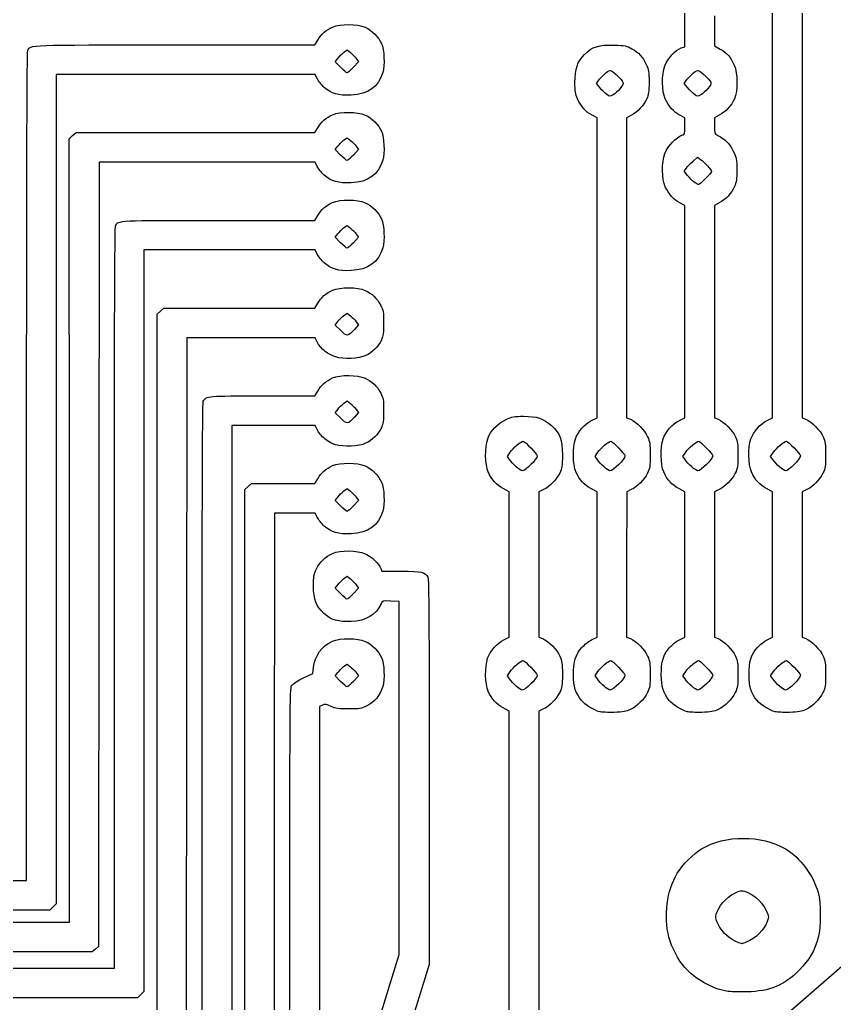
# Model space of a CAD drawing. Extents: x 0 to 100, y 0 to 150.
# Drawn here: x 32.85 to 56.43, y 14.48 to 42.96 of the extents above; entities that cross this region are included whole.
import ezdxf

# ---------------------------------------------------------------- set-up
doc = ezdxf.new("R2010")
doc.units = 0
doc.layers.add('Calque_1', color=7, linetype='CONTINUOUS')

msp = doc.modelspace()

# ---------------------------------------------------------------- linework, layer by layer
at = {"layer": 'Calque_1', "color": 7}
for p, q in [((54.641894, 37.362406), (54.641894, 43.291234)), ((55.499127, 43.291282), (55.499127, 37.362341)), ((52.1019, 42.727173), (52.1019, 43.277589)), ((52.95915, 43.074355), (52.95915, 42.201817)), ((52.1019, 42.176758), (52.1019, 42.727173)), ((37.349278, 42.227507), (41.395963, 42.227507)), ((41.395963, 42.227507), (41.477732, 42.367035)), ((51.996718, 42.138723), (52.1019, 42.176758)), ((52.95915, 42.201817), (53.131302, 42.104662)), ((42.227875, 42.007332), (42.326038, 42.082203)), ((42.326038, 42.082203), (42.425767, 42.004154)), ((41.986945, 41.739353), (42.05833, 41.835907)), ((42.14044, 41.580104), (41.986945, 41.739353)), ((42.658417, 41.739435), (42.509415, 41.580146)), ((42.591953, 41.832772), (42.658417, 41.739435)), ((37.654851, 41.370252), (33.908997, 41.370252)), ((33.908997, 41.370252), (33.908997, 29.366311)), ((41.400707, 41.370252), (37.654851, 41.370252)), ((41.462175, 41.249763), (41.400707, 41.370252)), ((42.14044, 41.580104), (42.14044, 41.580104)), ((49.54561, 41.11083), (49.605709, 41.194405)), ((49.640713, 40.991154), (49.54561, 41.11083)), ((52.08561, 41.11083), (52.145709, 41.194405)), ((52.180713, 40.991154), (52.08561, 41.11083)), ((49.835491, 40.797933), (49.835491, 40.797942)), ((52.375489, 40.797933), (52.375489, 40.797942)), ((49.561891, 40.116234), (49.417921, 40.192612)), ((50.562575, 40.192327), (50.419141, 40.116234)), ((52.101902, 40.116234), (51.957932, 40.192612)), ((53.102569, 40.192332), (52.959135, 40.11624)), ((49.561891, 35.774903), (49.561891, 40.116234)), ((50.419141, 40.116234), (50.419141, 35.774793)), ((52.101902, 39.87356), (52.101902, 40.116234)), ((52.959135, 40.11624), (52.959135, 39.886816)), ((34.287147, 39.512882), (34.384279, 39.600194)), ((34.384279, 39.600194), (34.481417, 39.687507)), ((34.481417, 39.687507), (37.938648, 39.687507)), ((37.938648, 39.687507), (41.395881, 39.687507)), ((41.395881, 39.687507), (41.47765, 39.827035)), ((34.289122, 28.170194), (34.287147, 39.512882)), ((42.227875, 39.467332), (42.326038, 39.542203)), ((42.326038, 39.542203), (42.425767, 39.464154)), ((41.986945, 39.199353), (42.05833, 39.295907)), ((42.14044, 39.040104), (41.986945, 39.199353)), ((42.14044, 39.040104), (42.14044, 39.040104)), ((42.658417, 39.199435), (42.509415, 39.040146)), ((42.591953, 39.292772), (42.658417, 39.199435)), ((35.147428, 38.830252), (35.139356, 27.476875)), ((38.274024, 38.830252), (35.147428, 38.830252)), ((41.400623, 38.830252), (38.274024, 38.830252)), ((41.462091, 38.709763), (41.400623, 38.830252)), ((52.344134, 38.862343), (52.474608, 38.974024)), ((52.474608, 38.974024), (52.560474, 38.912878)), ((52.08561, 38.57083), (52.149632, 38.660746)), ((52.180713, 38.451154), (52.08561, 38.57083)), ((52.376883, 38.256917), (52.376883, 38.256917)), ((52.101891, 37.576234), (51.957921, 37.652612)), ((53.102569, 37.652332), (52.959135, 37.57624)), ((52.101891, 34.504903), (52.101891, 37.576234)), ((52.959135, 37.57624), (52.959135, 34.504798)), ((54.641894, 31.433571), (54.641894, 37.362406)), ((55.499127, 37.362341), (55.499127, 31.433399)), ((38.61928, 37.147722), (41.395966, 37.147722)), ((41.395966, 37.147722), (41.477734, 37.287253)), ((41.986945, 36.659365), (42.05833, 36.755918)), ((42.227875, 36.927343), (42.326038, 37.002214)), ((42.326038, 37.002214), (42.425767, 36.924165)), ((42.591953, 36.752783), (42.658417, 36.659446)), ((42.14044, 36.500115), (41.986945, 36.659365)), ((42.14044, 36.500115), (42.14044, 36.500115)), ((42.658417, 36.659446), (42.509415, 36.500157)), ((38.924854, 36.290466), (36.449, 36.290466)), ((36.449, 36.290466), (36.449, 25.556525)), ((41.40071, 36.290466), (38.924854, 36.290466)), ((41.462178, 36.16998), (41.40071, 36.290466)), ((49.561891, 31.433571), (49.561891, 35.774903)), ((50.419141, 35.774793), (50.419141, 31.433351)), ((41.396198, 34.60751), (41.477966, 34.747038)), ((36.827277, 34.432885), (36.924505, 34.520199)), ((36.924505, 34.520199), (37.021733, 34.60751)), ((37.021733, 34.60751), (39.208964, 34.60751)), ((39.208964, 34.60751), (41.396198, 34.60751)), ((42.227875, 34.387343), (42.326038, 34.462214)), ((42.326038, 34.462214), (42.425767, 34.384165)), ((52.101891, 31.433571), (52.101891, 34.504903)), ((52.959135, 34.504798), (52.959135, 31.433357)), ((36.829252, 24.360199), (36.827277, 34.432885)), ((41.985732, 34.117722), (42.057724, 34.215097)), ((42.591349, 34.21363), (42.657206, 34.121145)), ((42.145413, 33.958038), (41.985732, 34.117722)), ((42.145413, 33.958038), (42.145413, 33.958038)), ((42.657206, 34.121145), (42.539708, 33.991092)), ((37.687775, 33.750246), (37.679675, 23.666872)), ((39.544354, 33.750246), (37.687775, 33.750246)), ((41.400939, 33.750246), (39.544354, 33.750246)), ((41.462407, 33.62976), (41.400939, 33.750246)), ((41.395966, 32.067522), (41.477734, 32.207049)), ((39.88928, 32.067522), (41.395966, 32.067522)), ((42.227875, 31.847343), (42.326038, 31.922214)), ((42.326038, 31.922214), (42.425767, 31.844165)), ((41.985732, 31.577722), (42.057724, 31.675097)), ((42.591349, 31.67363), (42.657206, 31.581145)), ((42.145413, 31.418038), (41.985732, 31.577722)), ((42.145413, 31.418038), (42.145413, 31.418038)), ((42.657206, 31.581145), (42.539708, 31.451092)), ((49.407166, 31.355164), (49.561891, 31.433571)), ((50.419141, 31.433351), (50.529594, 31.387202)), ((51.947166, 31.355164), (52.101891, 31.433571)), ((52.959135, 31.433357), (53.069589, 31.387208)), ((54.487168, 31.355164), (54.641894, 31.433571)), ((55.499127, 31.433399), (55.60958, 31.38725)), ((40.194854, 31.21026), (38.989, 31.21026)), ((38.989, 31.21026), (38.989, 21.746319)), ((41.40071, 31.21026), (40.194854, 31.21026)), ((41.462178, 31.089771), (41.40071, 31.21026)), ((46.966401, 30.31136), (47.049619, 30.43711)), ((47.031817, 30.219497), (46.966401, 30.31136)), ((49.506401, 30.31136), (49.589619, 30.43711)), ((49.571817, 30.219497), (49.506401, 30.31136)), ((52.046401, 30.31136), (52.129617, 30.43711)), ((52.111817, 30.219497), (52.046401, 30.31136)), ((54.586401, 30.31136), (54.669617, 30.43711)), ((54.651817, 30.219497), (54.586401, 30.31136)), ((33.051747, 18.034007), (33.051747, 30.021718)), ((47.225636, 30.011626), (47.225636, 30.011626)), ((49.765636, 30.011626), (49.765636, 30.011626)), ((52.305636, 30.011626), (52.305636, 30.011626)), ((54.845636, 30.011626), (54.845636, 30.011626)), ((41.396045, 29.527389), (41.477813, 29.666917)), ((33.908997, 29.366311), (33.908997, 17.362367)), ((39.366879, 29.352764), (39.464228, 29.440078)), ((39.369136, 20.550078), (39.366879, 29.352764)), ((39.464228, 29.440078), (39.561581, 29.527389)), ((39.561581, 29.527389), (40.478812, 29.527389)), ((40.478812, 29.527389), (41.396045, 29.527389)), ((42.227875, 29.307343), (42.326038, 29.382214)), ((42.326038, 29.382214), (42.425767, 29.304165)), ((47.021891, 29.289408), (46.846637, 29.380983)), ((48.013724, 29.35074), (47.880936, 29.289408)), ((49.561747, 29.289377), (49.386493, 29.380952)), ((50.553569, 29.350709), (50.420781, 29.289377)), ((52.101747, 29.289377), (51.926493, 29.380952)), ((53.093564, 29.350715), (52.960775, 29.289382)), ((54.641747, 29.289377), (54.46649, 29.380952)), ((55.633555, 29.350757), (55.500767, 29.289422)), ((41.986945, 29.039365), (42.05833, 29.135918)), ((42.591953, 29.132783), (42.658417, 29.039446)), ((47.021891, 27.186502), (47.021891, 29.289408)), ((47.880936, 29.289408), (47.880089, 27.186395)), ((49.561747, 27.186471), (49.561747, 29.289377)), ((50.420781, 29.289377), (50.419934, 27.186364)), ((52.101747, 27.186471), (52.101747, 29.289377)), ((52.960775, 29.289382), (52.959929, 27.18637)), ((54.641747, 27.186471), (54.641747, 29.289377)), ((55.500767, 29.289422), (55.49992, 27.186412)), ((42.14044, 28.880115), (41.986945, 29.039365)), ((42.14044, 28.880115), (42.14044, 28.880115)), ((42.658417, 29.039446), (42.509415, 28.880157)), ((40.227665, 28.670133), (40.219565, 19.856759)), ((40.814227, 28.670133), (40.227665, 28.670133)), ((41.400789, 28.670133), (40.814227, 28.670133)), ((41.462257, 28.549644), (41.400789, 28.670133)), ((34.291098, 16.827507), (34.289122, 28.170194)), ((35.139356, 27.476875), (35.131285, 16.123501)), ((43.30709, 27.066645), (43.337178, 26.987516)), ((47.021891, 25.083602), (47.021891, 27.186502)), ((47.880089, 27.186395), (47.879243, 25.083382)), ((49.561747, 25.083571), (49.561747, 27.186471)), ((50.419934, 27.186364), (50.419087, 25.083351)), ((52.101747, 25.083571), (52.101747, 27.186471)), ((52.959929, 27.18637), (52.959082, 25.083357)), ((54.641747, 25.083571), (54.641747, 27.186471)), ((55.49992, 27.186412), (55.499073, 25.083399)), ((42.227875, 26.767343), (42.326038, 26.842214)), ((42.326038, 26.842214), (42.425767, 26.764165)), ((43.337178, 26.987516), (43.895165, 26.987516)), ((41.986945, 26.499365), (42.05833, 26.595918)), ((42.14044, 26.340115), (41.986945, 26.499365)), ((42.658417, 26.499446), (42.509415, 26.340157)), ((42.591953, 26.592783), (42.658417, 26.499446)), ((35.59175, 15.493042), (35.59175, 26.211343)), ((42.14044, 26.340115), (42.14044, 26.340115)), ((43.830872, 26.114382), (43.59047, 26.123555)), ((43.830872, 21.002632), (43.830872, 26.114382)), ((36.449, 25.556525), (36.449, 14.822584)), ((46.867166, 25.005196), (47.021891, 25.083602)), ((47.879243, 25.083382), (47.989693, 25.037233)), ((49.407022, 25.005164), (49.561747, 25.083571)), ((50.419087, 25.083351), (50.529538, 25.037202)), ((51.947022, 25.005164), (52.101747, 25.083571)), ((52.959082, 25.083357), (53.069532, 25.037208)), ((54.487022, 25.005164), (54.641747, 25.083571)), ((55.499073, 25.083399), (55.609524, 25.03725)), ((36.831228, 14.28751), (36.829252, 24.360199)), ((42.227875, 24.227343), (42.326038, 24.302214)), ((42.326038, 24.302214), (42.425767, 24.224165)), ((41.063918, 23.900033), (41.331687, 24.02852)), ((41.331687, 24.02852), (41.353277, 24.198305)), ((41.986945, 23.959365), (42.05833, 24.055918)), ((42.14044, 23.800115), (41.986945, 23.959365)), ((42.658417, 23.959446), (42.509415, 23.800157)), ((42.591953, 24.052783), (42.658417, 23.959446)), ((46.966401, 23.96136), (47.049619, 24.08711)), ((47.031817, 23.869497), (46.966401, 23.96136)), ((49.506401, 23.96136), (49.589619, 24.08711)), ((49.571817, 23.869497), (49.506401, 23.96136)), ((52.046401, 23.96136), (52.129617, 24.08711)), ((52.111817, 23.869497), (52.046401, 23.96136)), ((54.586401, 23.96136), (54.669617, 24.08711)), ((54.651817, 23.869497), (54.586401, 23.96136)), ((37.679675, 23.666872), (37.671604, 13.583498)), ((42.14044, 23.800115), (42.14044, 23.800115)), ((47.225636, 23.661626), (47.225636, 23.661626)), ((49.765636, 23.661626), (49.765636, 23.661626)), ((52.305636, 23.661626), (52.305636, 23.661626)), ((54.845636, 23.661626), (54.845636, 23.661626)), ((41.617669, 23.111245), (41.529, 23.074519)), ((41.529, 23.074519), (41.529, 16.420546)), ((47.021747, 22.939408), (46.846493, 23.030983)), ((47.021747, 17.890941), (47.021747, 22.939408)), ((47.88088, 22.939408), (47.880033, 17.635016)), ((48.013668, 23.00074), (47.88088, 22.939408)), ((49.639243, 22.919573), (49.639155, 22.919582)), ((52.179237, 22.919579), (52.179155, 22.919582)), ((54.719228, 22.919618), (54.719155, 22.919582)), ((38.13175, 12.95204), (38.13175, 22.400742)), ((38.989, 21.746319), (38.989, 12.282375)), ((44.702484, 21.167831), (44.701073, 15.605141)), ((43.830872, 15.890882), (43.830872, 21.002632)), ((39.371394, 11.747389), (39.369136, 20.550078)), ((40.219565, 19.856759), (40.211465, 11.043383)), ((22.050372, 18.034007), (33.051747, 18.034007)), ((47.021747, 12.842476), (47.021747, 17.890941)), ((47.880033, 17.635016), (47.879186, 12.330627)), ((33.72338, 17.176752), (22.076627, 17.178163)), ((33.816188, 17.269561), (33.72338, 17.176752)), ((33.908997, 17.362367), (33.816188, 17.269561)), ((23.636337, 16.827507), (34.291098, 16.827507)), ((40.671747, 10.445715), (40.671747, 17.029556)), ((41.529, 16.420546), (41.529, 9.76657)), ((34.953121, 15.970252), (24.182214, 15.970252)), ((35.042201, 16.046875), (34.953121, 15.970252)), ((35.131285, 16.123501), (35.042201, 16.046875)), ((52.871062, 12.283761), (57.1805, 16.017882)), ((53.694367, 16.223371), (53.694353, 16.22336)), ((42.773848, 12.446007), (43.830872, 15.890882)), ((26.792064, 15.494736), (35.59175, 15.493042)), ((44.701073, 15.605141), (43.596433, 12.001516)), ((36.449, 14.822584), (36.356191, 14.729775)), ((53.314761, 14.828999), (53.314758, 14.828999)), ((36.263382, 14.636966), (27.371667, 14.636966)), ((36.356191, 14.729775), (36.263382, 14.636966))]:
    msp.add_line(p, q, dxfattribs=at)
for points in [[(41.477732, 42.367035), (41.576512, 42.535595), (41.718363, 42.660089), (41.909994, 42.746407)], [(41.909994, 42.746407), (42.123524, 42.842588), (42.624536, 42.837841), (42.853827, 42.73746)], [(42.853827, 42.73746), (43.040599, 42.655698), (43.246669, 42.450838), (43.324724, 42.269333)], [(33.084437, 42.070516), (33.172019, 42.234165), (32.991174, 42.227507), (37.349278, 42.227507)], [(43.324724, 42.269333), (43.403252, 42.086721), (43.421548, 41.643403), (43.359383, 41.429561)], [(49.202617, 41.951779), (49.426549, 42.175711), (49.617105, 42.236132), (50.054016, 42.221736)], [(50.054016, 42.221736), (50.368959, 42.21135), (50.4199, 42.201077), (50.57258, 42.117142)], [(33.051747, 30.021718), (33.051747, 38.182902), (33.062189, 42.02893), (33.084437, 42.070516)], [(42.05833, 41.835907), (42.097593, 41.88901), (42.173889, 41.966153), (42.227875, 42.007332)], [(42.425767, 42.004154), (42.480619, 41.961225), (42.555403, 41.884105), (42.591953, 41.832772)], [(48.92167, 41.140187), (48.921106, 41.535654), (48.992347, 41.741507), (49.202617, 41.951779)], [(50.57258, 42.117142), (50.77392, 42.006443), (50.87701, 41.891748), (50.987057, 41.656002)], [(51.527707, 41.62649), (51.603955, 41.829312), (51.83308, 42.07955), (51.996718, 42.138723)], [(53.131302, 42.104662), (53.322485, 41.996763), (53.43004, 41.872986), (53.536469, 41.638383)], [(50.987057, 41.656002), (51.058453, 41.503057), (51.068523, 41.43998), (51.068131, 41.148002)], [(51.539165, 40.662486), (51.433795, 40.892653), (51.428218, 41.36183), (51.527707, 41.62649)], [(53.536469, 41.638383), (53.637197, 41.416342), (53.639678, 40.885016), (53.540985, 40.667871)], [(42.327178, 41.420857), (42.30889, 41.420857), (42.224864, 41.492519), (42.14044, 41.580104)], [(42.509415, 41.580146), (42.427469, 41.492539), (42.345463, 41.420857), (42.327178, 41.420857)], [(43.359383, 41.429561), (43.239267, 41.016368), (42.933888, 40.796042), (42.449194, 40.772869)], [(49.605709, 41.194405), (49.63876, 41.240373), (49.706403, 41.314414), (49.75602, 41.358943)], [(49.75602, 41.358943), (49.947155, 41.530475), (49.934927, 41.530097), (50.112955, 41.370035)], [(50.112955, 41.370035), (50.355695, 41.151792), (50.363727, 41.124798), (50.233035, 40.966414)], [(52.145709, 41.194405), (52.17876, 41.240373), (52.246403, 41.314414), (52.29602, 41.358943)], [(52.29602, 41.358943), (52.487155, 41.530475), (52.474927, 41.530097), (52.652955, 41.370035)], [(52.652955, 41.370035), (52.895695, 41.151792), (52.903727, 41.124798), (52.773035, 40.966414)], [(41.666753, 40.997357), (41.588044, 41.069911), (41.495983, 41.183491), (41.462175, 41.249763)], [(48.999154, 40.662486), (48.934548, 40.803615), (48.922051, 40.880647), (48.92167, 41.140187)], [(51.068131, 41.148002), (51.067849, 40.877703), (51.055064, 40.786859), (51.00099, 40.667866)], [(42.449194, 40.772869), (42.082424, 40.755343), (41.860126, 40.819111), (41.666753, 40.997357)], [(49.835491, 40.797942), (49.780673, 40.83839), (49.693023, 40.925334), (49.640713, 40.991154)], [(50.029251, 40.77894), (49.938096, 40.726105), (49.932054, 40.7267), (49.835491, 40.797933)], [(50.233035, 40.966414), (50.172705, 40.893302), (50.080999, 40.808937), (50.029251, 40.77894)], [(52.375489, 40.797942), (52.320673, 40.83839), (52.23302, 40.925334), (52.180713, 40.991154)], [(52.569251, 40.77894), (52.478096, 40.726105), (52.472054, 40.7267), (52.375489, 40.797933)], [(52.773035, 40.966414), (52.712705, 40.893302), (52.620999, 40.808937), (52.569251, 40.77894)], [(49.417921, 40.192612), (49.238566, 40.28776), (49.099038, 40.444317), (48.999154, 40.662486)], [(51.00099, 40.667866), (50.912988, 40.474213), (50.739774, 40.286329), (50.562575, 40.192327)], [(51.957932, 40.192612), (51.778577, 40.28776), (51.639049, 40.444317), (51.539165, 40.662486)], [(53.540985, 40.667871), (53.452982, 40.474219), (53.279768, 40.286335), (53.102569, 40.192332)], [(41.47765, 39.827035), (41.57643, 39.995595), (41.718278, 40.120089), (41.909913, 40.206407)], [(41.909913, 40.206407), (42.123442, 40.302588), (42.624454, 40.297841), (42.853745, 40.19746)], [(42.853745, 40.19746), (43.040517, 40.115698), (43.246588, 39.910838), (43.324642, 39.729333)], [(52.01907, 39.610094), (52.099309, 39.630245), (52.101902, 39.638485), (52.101902, 39.87356)], [(52.959135, 39.886816), (52.959135, 39.659971), (52.960264, 39.656793), (53.062324, 39.604599)], [(43.324642, 39.729333), (43.40317, 39.546721), (43.421467, 39.103403), (43.359301, 38.889561)], [(51.52843, 39.0884), (51.602942, 39.286625), (51.87258, 39.573329), (52.01907, 39.610094)], [(53.062324, 39.604599), (53.272775, 39.496931), (53.401485, 39.366296), (53.505715, 39.15457)], [(42.05833, 39.295907), (42.097593, 39.34901), (42.173889, 39.426153), (42.227875, 39.467332)], [(42.425767, 39.464154), (42.480619, 39.421225), (42.555403, 39.344105), (42.591953, 39.292772)], [(42.327178, 38.880857), (42.30889, 38.880857), (42.224864, 38.952519), (42.14044, 39.040104)], [(42.509415, 39.040146), (42.427469, 38.952539), (42.345463, 38.880857), (42.327178, 38.880857)], [(51.539154, 38.122486), (51.433397, 38.353497), (51.42819, 38.82178), (51.52843, 39.0884)], [(53.505715, 39.15457), (53.60394, 38.95505), (53.609946, 38.923275), (53.608845, 38.608674)], [(43.359301, 38.889561), (43.239185, 38.476368), (42.933806, 38.256042), (42.449109, 38.232869)], [(52.149632, 38.660746), (52.184848, 38.7102), (52.272373, 38.800918), (52.344134, 38.862343)], [(52.560474, 38.912878), (52.667924, 38.836368), (52.878358, 38.605386), (52.878358, 38.563955)], [(41.666671, 38.457357), (41.587962, 38.529911), (41.495898, 38.643491), (41.462091, 38.709763)], [(42.449109, 38.232869), (42.082342, 38.215343), (41.860044, 38.279111), (41.666671, 38.457357)], [(52.376883, 38.256917), (52.321299, 38.297927), (52.23302, 38.385334), (52.180713, 38.451154)], [(52.878358, 38.563955), (52.878358, 38.527258), (52.538949, 38.182357), (52.502836, 38.182357)], [(53.608845, 38.608674), (53.607998, 38.338765), (53.594875, 38.246458), (53.540985, 38.127871)], [(52.502836, 38.182357), (52.489148, 38.182357), (52.432469, 38.21591), (52.376883, 38.256917)], [(51.957921, 37.652612), (51.778566, 37.74776), (51.639038, 37.904317), (51.539154, 38.122486)], [(53.540985, 38.127871), (53.452982, 37.934219), (53.279768, 37.746335), (53.102569, 37.652332)], [(41.477734, 37.287253), (41.576515, 37.455813), (41.718365, 37.580304), (41.909997, 37.666621)], [(41.909997, 37.666621), (42.123527, 37.762803), (42.624539, 37.758056), (42.85383, 37.657675)], [(42.85383, 37.657675), (43.040602, 37.575912), (43.246672, 37.371053), (43.324726, 37.189547)], [(35.62444, 36.990733), (35.710523, 37.15158), (35.636942, 37.147722), (38.61928, 37.147722)], [(43.324726, 37.189547), (43.403255, 37.006938), (43.421551, 36.563618), (43.359386, 36.349775)], [(35.59175, 26.211343), (35.59175, 33.501888), (35.602192, 36.949184), (35.62444, 36.990733)], [(42.05833, 36.755918), (42.097593, 36.809021), (42.173889, 36.886164), (42.227875, 36.927343)], [(42.425767, 36.924165), (42.480619, 36.881236), (42.555403, 36.804116), (42.591953, 36.752783)], [(42.327178, 36.340868), (42.30889, 36.340868), (42.224864, 36.41253), (42.14044, 36.500115)], [(42.509415, 36.500157), (42.427469, 36.41255), (42.345463, 36.340868), (42.327178, 36.340868)], [(43.359386, 36.349775), (43.239269, 35.936585), (42.933891, 35.71626), (42.449197, 35.693084)], [(41.666755, 35.917572), (41.588047, 35.990128), (41.495986, 36.103709), (41.462178, 36.16998)], [(42.449197, 35.693084), (42.082426, 35.675558), (41.860129, 35.739329), (41.666755, 35.917572)], [(41.477966, 34.747038), (41.576746, 34.915601), (41.718594, 35.040092), (41.910229, 35.12641)], [(41.910229, 35.12641), (42.1224, 35.221981), (42.626311, 35.218403), (42.846854, 35.119749)], [(42.846854, 35.119749), (43.046946, 35.030251), (43.194266, 34.889955), (43.301387, 34.686871)], [(43.301387, 34.686871), (43.376983, 34.543553), (43.385198, 34.494173), (43.385864, 34.178871)], [(42.057724, 34.215097), (42.097319, 34.268652), (42.173889, 34.346164), (42.227875, 34.387343)], [(42.425767, 34.384165), (42.480619, 34.341236), (42.555129, 34.264497), (42.591349, 34.21363)], [(43.385864, 34.178871), (43.386429, 33.888783), (43.375196, 33.804938), (43.319209, 33.683907)], [(42.539708, 33.991092), (42.346276, 33.776984), (42.327999, 33.775451), (42.145413, 33.958038)], [(41.99198, 33.192564), (41.783892, 33.253058), (41.560499, 33.437482), (41.462407, 33.62976)], [(43.319209, 33.683907), (43.232575, 33.496605), (43.050212, 33.315099), (42.865568, 33.232405)], [(42.865568, 33.232405), (42.662153, 33.141301), (42.235281, 33.121836), (41.99198, 33.192564)], [(41.477734, 32.207049), (41.576515, 32.375609), (41.718365, 32.500103), (41.909997, 32.586421)], [(41.909997, 32.586421), (42.122172, 32.681993), (42.626082, 32.678414), (42.846622, 32.579761)], [(42.846622, 32.579761), (43.046715, 32.490265), (43.194035, 32.349967), (43.301155, 32.146885)], [(38.13175, 22.400742), (38.13175, 28.820518), (38.14222, 31.869026), (38.16444, 31.91053)], [(38.16444, 31.91053), (38.246818, 32.064454), (38.280521, 32.067522), (39.88928, 32.067522)], [(43.301155, 32.146885), (43.376754, 32.003564), (43.384967, 31.954184), (43.385633, 31.638885)], [(42.057724, 31.675097), (42.097319, 31.728652), (42.173889, 31.806164), (42.227875, 31.847343)], [(42.425767, 31.844165), (42.480619, 31.801236), (42.555129, 31.724497), (42.591349, 31.67363)], [(43.385633, 31.638885), (43.386197, 31.348798), (43.374965, 31.264952), (43.318978, 31.143921)], [(42.539708, 31.451092), (42.346276, 31.236984), (42.327999, 31.235451), (42.145413, 31.418038)], [(46.397559, 30.820399), (46.478681, 31.05438), (46.687489, 31.274957), (46.931543, 31.384482)], [(46.931543, 31.384482), (47.102649, 31.461269), (47.171774, 31.473805), (47.433207, 31.475448)], [(47.433207, 31.475448), (47.826081, 31.477988), (48.013352, 31.415944), (48.240603, 31.208248)], [(48.936879, 30.81879), (49.009218, 31.027349), (49.208278, 31.25438), (49.407166, 31.355164)], [(50.529594, 31.387202), (50.699269, 31.316308), (50.943109, 31.069146), (51.026365, 30.883664)], [(51.476879, 30.81879), (51.549218, 31.027349), (51.748278, 31.25438), (51.947166, 31.355164)], [(53.069589, 31.387208), (53.239264, 31.316314), (53.483104, 31.069152), (53.566359, 30.88367)], [(54.016879, 30.81879), (54.089218, 31.027349), (54.288278, 31.25438), (54.487168, 31.355164)], [(55.60958, 31.38725), (55.779255, 31.316356), (56.023095, 31.069194), (56.106351, 30.883712)], [(41.991748, 30.652578), (41.783663, 30.713069), (41.56027, 30.897493), (41.462178, 31.089771)], [(43.318978, 31.143921), (43.232344, 30.956619), (43.049983, 30.775113), (42.865336, 30.692416)], [(48.240603, 31.208248), (48.498723, 30.972341), (48.560855, 30.80633), (48.560685, 30.353033)], [(46.412545, 29.866321), (46.320419, 30.072812), (46.312528, 30.575153), (46.397559, 30.820399)], [(48.952401, 29.86629), (48.86058, 30.072095), (48.852387, 30.575167), (48.936879, 30.81879)], [(51.026365, 30.883664), (51.090404, 30.740995), (51.100649, 30.667685), (51.10053, 30.353002)], [(51.492401, 29.86629), (51.40058, 30.072095), (51.392387, 30.575167), (51.476879, 30.81879)], [(53.566359, 30.88367), (53.630398, 30.741001), (53.640643, 30.667691), (53.640524, 30.353007)], [(54.032401, 29.86629), (53.94058, 30.072095), (53.932387, 30.575167), (54.016879, 30.81879)], [(56.106351, 30.883712), (56.17039, 30.741043), (56.180634, 30.66773), (56.180516, 30.353047)], [(42.865336, 30.692416), (42.661925, 30.601315), (42.235052, 30.581847), (41.991748, 30.652578)], [(47.049619, 30.43711), (47.128803, 30.556763), (47.361726, 30.752868), (47.424662, 30.752868)], [(47.424662, 30.752868), (47.472236, 30.752868), (47.830111, 30.381292), (47.830111, 30.331894)], [(49.589619, 30.43711), (49.668803, 30.556763), (49.901726, 30.752868), (49.964662, 30.752868)], [(49.964662, 30.752868), (50.012236, 30.752868), (50.370108, 30.381292), (50.370108, 30.331894)], [(52.129617, 30.43711), (52.208803, 30.556763), (52.441726, 30.752868), (52.504662, 30.752868)], [(52.504662, 30.752868), (52.552236, 30.752868), (52.910108, 30.381292), (52.910108, 30.331894)], [(54.669617, 30.43711), (54.748803, 30.556763), (54.981726, 30.752868), (55.044662, 30.752868)], [(55.044662, 30.752868), (55.092236, 30.752868), (55.450108, 30.381292), (55.450108, 30.331894)], [(47.225636, 30.011626), (47.155013, 30.075428), (47.067795, 30.168968), (47.031817, 30.219497)], [(47.830111, 30.331894), (47.830111, 30.230207), (47.497537, 29.895618), (47.396465, 29.895618)], [(48.560685, 30.353033), (48.560685, 30.029824), (48.551598, 29.969682), (48.482614, 29.829158)], [(49.765636, 30.011626), (49.695013, 30.075428), (49.607795, 30.168968), (49.571817, 30.219497)], [(50.370108, 30.331894), (50.370108, 30.230207), (50.037537, 29.895618), (49.936465, 29.895618)], [(51.10053, 30.353002), (51.10053, 30.029792), (51.091442, 29.969651), (51.022459, 29.829127)], [(52.305636, 30.011626), (52.235013, 30.075428), (52.147795, 30.168968), (52.111817, 30.219497)], [(52.910108, 30.331894), (52.910108, 30.230207), (52.577537, 29.895618), (52.476465, 29.895618)], [(53.640524, 30.353007), (53.640524, 30.029798), (53.631437, 29.969657), (53.562453, 29.829132)], [(54.845636, 30.011626), (54.775013, 30.075428), (54.687795, 30.168968), (54.651817, 30.219497)], [(55.450108, 30.331894), (55.450108, 30.230207), (55.117537, 29.895618), (55.016465, 29.895618)], [(56.180516, 30.353047), (56.180516, 30.02984), (56.171428, 29.969699), (56.102445, 29.829172)], [(41.477813, 29.666917), (41.576594, 29.83548), (41.718444, 29.959971), (41.910076, 30.046288)], [(41.910076, 30.046288), (42.123606, 30.14247), (42.624618, 30.137723), (42.853909, 30.037342)], [(42.853909, 30.037342), (43.040681, 29.955579), (43.246751, 29.75072), (43.324805, 29.569214)], [(47.396465, 29.895618), (47.373125, 29.895618), (47.296259, 29.947821), (47.225636, 30.011626)], [(49.936465, 29.895618), (49.913125, 29.895618), (49.836259, 29.947821), (49.765636, 30.011626)], [(52.476465, 29.895618), (52.453125, 29.895618), (52.376259, 29.947821), (52.305636, 30.011626)], [(55.016465, 29.895618), (54.993125, 29.895618), (54.916259, 29.947821), (54.845636, 30.011626)], [(46.846637, 29.380983), (46.652155, 29.482603), (46.515652, 29.63522), (46.412545, 29.866321)], [(48.482614, 29.829158), (48.386224, 29.632793), (48.189244, 29.431812), (48.013724, 29.35074)], [(49.386493, 29.380952), (49.192011, 29.482572), (49.055508, 29.635189), (48.952401, 29.86629)], [(51.022459, 29.829127), (50.926069, 29.632762), (50.729089, 29.431781), (50.553569, 29.350709)], [(51.926493, 29.380952), (51.732011, 29.482572), (51.595508, 29.635189), (51.492401, 29.86629)], [(53.562453, 29.829132), (53.466063, 29.632768), (53.269083, 29.431786), (53.093564, 29.350715)], [(54.46649, 29.380952), (54.272011, 29.482572), (54.135508, 29.635189), (54.032401, 29.86629)], [(56.102445, 29.829172), (56.006055, 29.632807), (55.809075, 29.431828), (55.633555, 29.350757)], [(43.324805, 29.569214), (43.403334, 29.386605), (43.42163, 28.943285), (43.359465, 28.729442)], [(42.05833, 29.135918), (42.097593, 29.189021), (42.173889, 29.266164), (42.227875, 29.307343)], [(42.425767, 29.304165), (42.480619, 29.261236), (42.555403, 29.184116), (42.591953, 29.132783)], [(42.327178, 28.720868), (42.30889, 28.720868), (42.224864, 28.79253), (42.14044, 28.880115)], [(42.509415, 28.880157), (42.427469, 28.79255), (42.345463, 28.720868), (42.327178, 28.720868)], [(41.666835, 28.297239), (41.588126, 28.369795), (41.496065, 28.483373), (41.462257, 28.549644)], [(43.359465, 28.729442), (43.239349, 28.316252), (42.93397, 28.095924), (42.449276, 28.072751)], [(42.449276, 28.072751), (42.082506, 28.055225), (41.860208, 28.118996), (41.666835, 28.297239)], [(41.443295, 27.056787), (41.543845, 27.262302), (41.698841, 27.411998), (41.908386, 27.505969)], [(41.908386, 27.505969), (42.123812, 27.602574), (42.624, 27.598075), (42.85383, 27.497475)], [(42.85383, 27.497475), (43.026096, 27.422062), (43.254507, 27.204957), (43.30709, 27.066645)], [(41.355481, 26.558897), (41.355199, 26.84216), (41.364569, 26.895873), (41.443295, 27.056787)], [(43.895165, 26.987516), (44.503761, 26.987516), (44.596423, 26.966631), (44.666067, 26.813777)], [(44.666067, 26.813777), (44.695031, 26.750204), (44.703639, 25.415741), (44.702484, 21.167831)], [(41.656065, 25.768141), (41.427202, 25.982215), (41.356012, 26.169498), (41.355481, 26.558897)], [(42.05833, 26.595918), (42.097593, 26.649021), (42.173889, 26.726164), (42.227875, 26.767343)], [(42.425767, 26.764165), (42.480619, 26.721236), (42.555403, 26.644116), (42.591953, 26.592783)], [(42.327178, 26.180866), (42.30889, 26.180866), (42.224864, 26.25253), (42.14044, 26.340115)], [(42.509415, 26.340157), (42.427469, 26.25255), (42.345463, 26.180866), (42.327178, 26.180866)], [(43.310646, 26.046209), (43.164757, 25.726022), (42.874774, 25.553223), (42.449197, 25.532875)], [(43.59047, 26.123555), (43.355822, 26.132501), (43.349122, 26.130638), (43.310646, 26.046209)], [(42.449197, 25.532875), (42.073762, 25.514926), (41.858517, 25.578775), (41.656065, 25.768141)], [(41.353277, 24.198305), (41.397874, 24.549079), (41.598974, 24.827173), (41.908389, 24.965927)], [(41.908389, 24.965927), (42.123814, 25.062532), (42.624002, 25.058033), (42.853833, 24.957432)], [(42.853833, 24.957432), (43.040605, 24.87567), (43.246675, 24.670807), (43.324729, 24.489305)], [(46.396879, 24.468821), (46.469218, 24.67738), (46.668278, 24.904411), (46.867166, 25.005196)], [(47.989693, 25.037233), (48.159371, 24.966339), (48.403211, 24.719177), (48.486464, 24.533695)], [(48.881815, 23.987127), (48.879275, 24.374553), (48.9391, 24.570951), (49.122982, 24.779858)], [(49.122982, 24.779858), (49.194102, 24.86065), (49.321918, 24.962038), (49.407022, 25.005164)], [(50.529538, 25.037202), (50.699216, 24.966308), (50.943056, 24.719146), (51.026308, 24.533664)], [(51.421815, 23.987127), (51.419275, 24.374553), (51.4791, 24.570951), (51.662982, 24.779858)], [(51.662982, 24.779858), (51.734102, 24.86065), (51.861918, 24.962038), (51.947022, 25.005164)], [(53.069532, 25.037208), (53.239207, 24.966314), (53.483047, 24.719152), (53.566303, 24.53367)], [(53.961815, 23.987127), (53.959275, 24.374553), (54.0191, 24.570951), (54.202982, 24.779858)], [(54.202982, 24.779858), (54.274102, 24.86065), (54.401918, 24.962038), (54.487022, 25.005164)], [(55.609524, 25.03725), (55.779199, 24.966356), (56.023039, 24.719194), (56.106294, 24.533712)], [(48.486464, 24.533695), (48.550505, 24.391026), (48.56075, 24.317716), (48.560629, 24.003033)], [(51.026308, 24.533664), (51.09035, 24.390995), (51.100595, 24.317685), (51.100474, 24.003002)], [(53.566303, 24.53367), (53.630342, 24.391001), (53.640589, 24.317691), (53.640468, 24.003007)], [(56.106294, 24.533712), (56.170333, 24.391043), (56.180581, 24.31773), (56.180459, 24.003047)], [(42.05833, 24.055918), (42.097593, 24.109021), (42.173889, 24.186164), (42.227875, 24.227343)], [(42.425767, 24.224165), (42.480619, 24.181236), (42.555403, 24.104116), (42.591953, 24.052783)], [(43.324729, 24.489305), (43.403258, 24.306693), (43.421554, 23.863375), (43.359389, 23.649533)], [(46.412401, 23.516321), (46.32058, 23.722126), (46.312387, 24.225198), (46.396879, 24.468821)], [(47.049619, 24.08711), (47.128803, 24.206763), (47.361726, 24.402866), (47.424662, 24.402866)], [(47.424662, 24.402866), (47.472236, 24.402866), (47.830111, 24.031289), (47.830111, 23.981894)], [(49.589619, 24.08711), (49.668803, 24.206763), (49.901726, 24.402866), (49.964662, 24.402866)], [(49.964662, 24.402866), (50.012236, 24.402866), (50.370108, 24.031289), (50.370108, 23.981894)], [(52.129617, 24.08711), (52.208803, 24.206763), (52.441726, 24.402866), (52.504662, 24.402866)], [(52.504662, 24.402866), (52.552236, 24.402866), (52.910108, 24.031289), (52.910108, 23.981894)], [(54.669617, 24.08711), (54.748803, 24.206763), (54.981726, 24.402866), (55.044662, 24.402866)], [(55.044662, 24.402866), (55.092236, 24.402866), (55.450108, 24.031289), (55.450108, 23.981894)], [(47.830111, 23.981894), (47.830111, 23.880207), (47.497537, 23.545616), (47.396465, 23.545616)], [(48.560629, 24.003033), (48.560629, 23.679824), (48.551541, 23.619682), (48.48256, 23.479158)], [(49.114244, 23.244795), (48.936721, 23.468939), (48.884044, 23.637171), (48.881815, 23.987127)], [(50.370108, 23.981894), (50.370108, 23.880207), (50.037537, 23.545616), (49.936465, 23.545616)], [(51.100474, 24.003002), (51.100474, 23.679792), (51.091386, 23.619651), (51.022405, 23.479127)], [(51.654244, 23.244795), (51.476721, 23.468939), (51.424044, 23.637171), (51.421815, 23.987127)], [(52.910108, 23.981894), (52.910108, 23.880207), (52.577537, 23.545616), (52.476465, 23.545616)], [(53.640468, 24.003007), (53.640468, 23.679798), (53.63138, 23.619657), (53.562397, 23.479132)], [(54.194244, 23.244795), (54.016721, 23.468939), (53.964044, 23.637171), (53.961815, 23.987127)], [(55.450108, 23.981894), (55.450108, 23.880207), (55.117537, 23.545616), (55.016465, 23.545616)], [(56.180459, 24.003047), (56.180459, 23.67984), (56.171372, 23.619699), (56.102388, 23.479172)], [(40.671747, 17.029556), (40.671747, 23.519468), (40.672594, 23.614529), (40.733949, 23.692476)], [(40.733949, 23.692476), (40.76816, 23.735966), (40.916646, 23.829367), (41.063918, 23.900033)], [(42.327178, 23.640866), (42.30889, 23.640866), (42.224864, 23.71253), (42.14044, 23.800115)], [(42.509415, 23.800157), (42.427469, 23.71255), (42.345463, 23.640866), (42.327178, 23.640866)], [(43.359389, 23.649533), (43.286697, 23.399481), (43.124405, 23.201612), (42.902714, 23.09275)], [(47.225636, 23.661626), (47.155013, 23.725428), (47.067795, 23.818968), (47.031817, 23.869497)], [(47.396465, 23.545616), (47.373125, 23.545616), (47.296259, 23.597821), (47.225636, 23.661626)], [(49.765636, 23.661626), (49.695013, 23.725428), (49.607795, 23.818968), (49.571817, 23.869497)], [(49.936465, 23.545616), (49.913125, 23.545616), (49.836259, 23.597821), (49.765636, 23.661626)], [(52.305636, 23.661626), (52.235013, 23.725428), (52.147795, 23.818968), (52.111817, 23.869497)], [(52.476465, 23.545616), (52.453125, 23.545616), (52.376259, 23.597821), (52.305636, 23.661626)], [(54.845636, 23.661626), (54.775013, 23.725428), (54.687795, 23.818968), (54.651817, 23.869497)], [(55.016465, 23.545616), (54.993125, 23.545616), (54.916259, 23.597821), (54.845636, 23.661626)], [(46.846493, 23.030983), (46.652011, 23.132603), (46.515508, 23.28522), (46.412401, 23.516321)], [(48.48256, 23.479158), (48.38617, 23.282793), (48.18919, 23.081812), (48.013668, 23.00074)], [(51.022405, 23.479127), (50.923173, 23.276974), (50.730449, 23.083934), (50.531914, 22.987823)], [(53.562397, 23.479132), (53.463167, 23.27698), (53.270444, 23.08394), (53.071909, 22.987829)], [(56.102388, 23.479172), (56.003159, 23.277022), (55.810435, 23.083982), (55.6119, 22.987871)], [(41.863732, 23.075414), (41.730761, 23.136715), (41.692582, 23.142275), (41.617669, 23.111245)], [(42.370375, 23.002849), (42.073663, 23.002849), (41.997449, 23.013771), (41.863732, 23.075414)], [(42.902714, 23.09275), (42.735396, 23.010593), (42.689546, 23.002849), (42.370375, 23.002849)], [(49.639155, 22.919582), (49.46733, 22.964133), (49.21051, 23.123247), (49.114244, 23.244795)], [(52.179155, 22.919582), (52.00733, 22.964133), (51.75051, 23.123247), (51.654244, 23.244795)], [(54.719155, 22.919582), (54.54733, 22.964133), (54.29051, 23.123247), (54.194244, 23.244795)], [(50.056488, 22.903487), (49.880475, 22.898463), (49.692715, 22.905744), (49.639243, 22.919573)], [(50.531914, 22.987823), (50.405981, 22.92686), (50.315848, 22.91087), (50.056488, 22.903487)], [(52.596483, 22.903492), (52.420469, 22.898469), (52.23271, 22.90575), (52.179237, 22.919579)], [(53.071909, 22.987829), (52.945975, 22.926866), (52.855842, 22.910875), (52.596483, 22.903492)], [(55.136474, 22.903532), (54.960461, 22.898508), (54.772698, 22.90579), (54.719228, 22.919618)], [(55.6119, 22.987871), (55.485967, 22.926908), (55.395834, 22.910918), (55.136474, 22.903532)], [(52.587452, 18.949105), (53.26783, 19.357449), (54.323082, 19.357449), (55.016719, 18.949105)], [(51.885187, 18.246843), (52.020399, 18.472124), (52.362168, 18.813892), (52.587452, 18.949105)], [(55.016719, 18.949105), (55.440645, 18.699535), (55.824907, 18.186221), (55.963171, 17.684794)], [(51.643308, 16.391435), (51.488332, 17.003752), (51.585233, 17.747055), (51.885187, 18.246843)], [(53.029683, 17.107057), (53.142617, 17.384984), (53.385441, 17.620769), (53.652293, 17.711619)], [(53.652293, 17.711619), (53.757649, 17.747487), (53.760079, 17.747617), (53.840865, 17.721666)], [(53.840865, 17.721666), (54.131371, 17.628401), (54.39973, 17.359477), (54.503619, 17.057516)], [(55.963171, 17.684794), (56.041739, 17.399848), (56.043455, 16.674139), (55.966247, 16.383044)], [(53.067365, 16.769325), (52.986412, 16.931583), (52.980373, 16.985699), (53.029683, 17.107057)], [(54.497354, 16.877263), (54.398762, 16.595112), (54.166296, 16.3566), (53.883656, 16.2476)], [(54.503619, 17.057516), (54.531672, 16.975999), (54.531644, 16.975446), (54.497354, 16.877263)], [(53.694353, 16.22336), (53.427655, 16.306816), (53.198604, 16.506268), (53.067365, 16.769325)], [(52.1028, 15.517285), (51.919649, 15.722054), (51.713432, 16.114369), (51.643308, 16.391435)], [(53.883656, 16.2476), (53.818434, 16.222454), (53.763153, 16.202323), (53.760807, 16.202882)], [(55.966247, 16.383044), (55.869363, 16.017758), (55.700072, 15.726561), (55.419921, 15.443303)], [(53.760807, 16.202882), (53.75855, 16.203164), (53.728561, 16.212647), (53.694367, 16.223371)], [(53.314758, 14.828999), (52.878609, 14.906658), (52.41187, 15.171727), (52.1028, 15.517285)], [(57.919818, 15.385222), (57.854334, 15.32497), (55.864797, 13.598738), (53.498629, 11.549148)], [(55.419921, 15.443303), (54.975241, 14.993692), (54.573469, 14.826634), (53.895628, 14.809497)], [(53.895628, 14.809497), (53.668614, 14.803768), (53.407223, 14.812545), (53.314761, 14.828999)]]:
    msp.add_open_spline(points, degree=3, dxfattribs=at)

doc.saveas('drawing.dxf')
